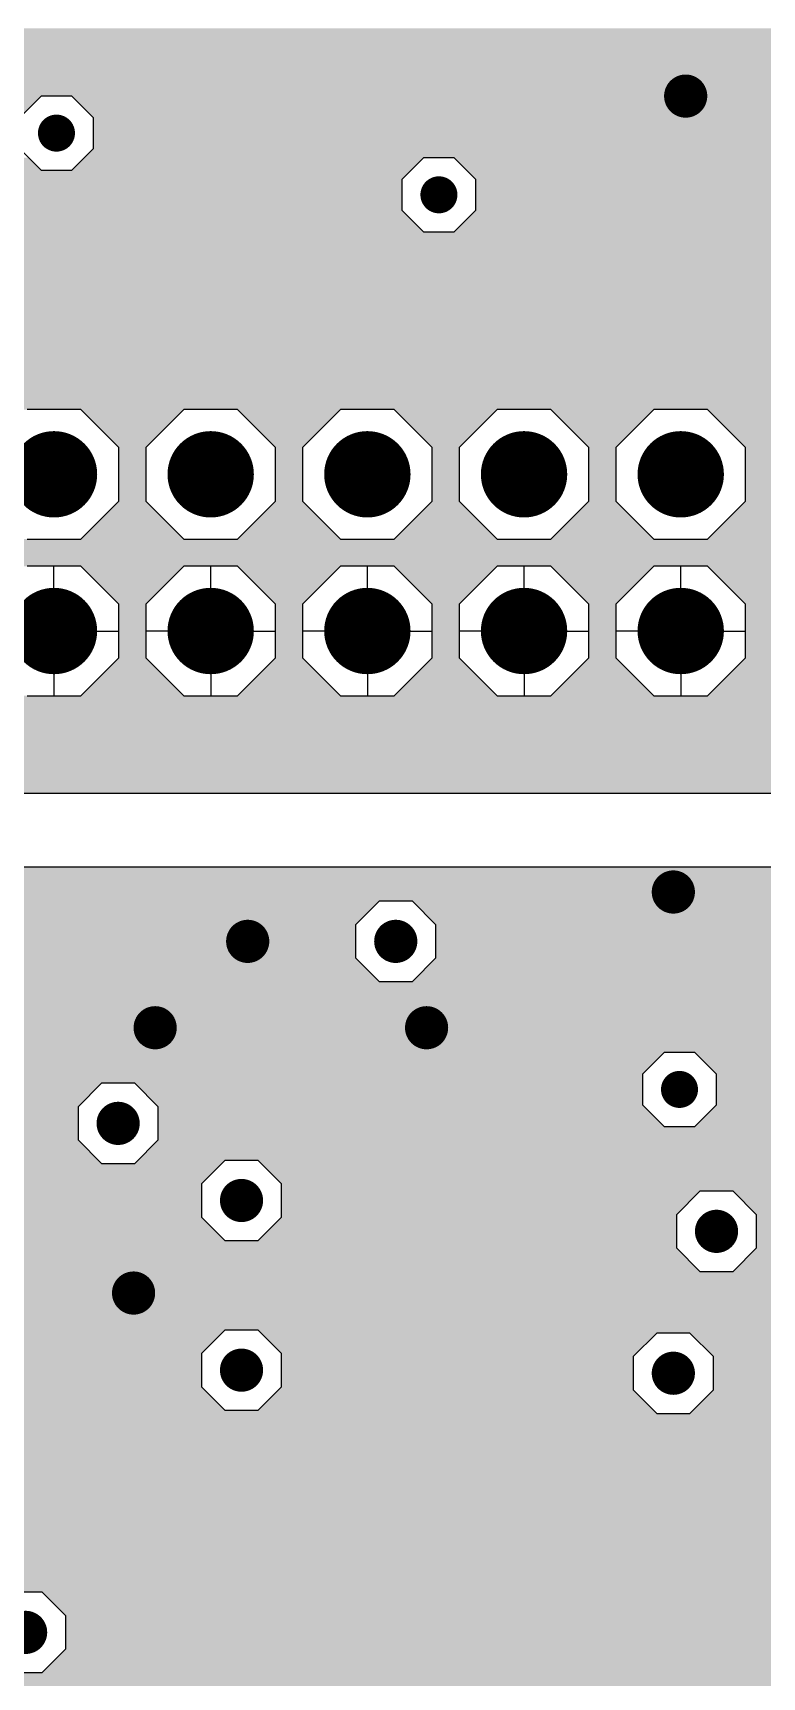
# Model space of a CAD drawing. Extents: x 295 to 953, y 10 to 290.
# Drawn here: x 734.7 to 758.4, y 111.6 to 164.8 of the extents above; entities that cross this region are included whole.
import ezdxf

# ---------------------------------------------------------------- set-up
doc = ezdxf.new("R2010")
doc.units = 0
doc.header["$LTSCALE"] = 5
doc.header["$MEASUREMENT"] = 0
doc.layers.get('0').update_dxf_attribs({"linetype": 'CONTINUOUS', "lineweight": 25})
doc.layers.add('17_GND_GBR', color=3, linetype='CONTINUOUS')

msp = doc.modelspace()

# ---------------------------------------------------------------- linework, layer by layer
for points, const_width in [([(755.528, 162.8, 1), (756.228, 162.8, 1)], 0.7), ([(735.178, 161.6, 1), (735.778, 161.6, 1)], 0.6), ([(747.578, 159.6, 1), (748.178, 159.6, 1)], 0.6), ([(734.698, 150.54, 1), (736.098, 150.54, 1)], 1.4), ([(739.778, 150.54, 1), (741.178, 150.54, 1)], 1.4), ([(744.858, 150.54, 1), (746.258, 150.54, 1)], 1.4), ([(749.938, 150.54, 1), (751.338, 150.54, 1)], 1.4), ([(755.018, 150.54, 1), (756.418, 150.54, 1)], 1.4), ([(734.698, 145.46, 1), (736.098, 145.46, 1)], 1.4), ([(739.778, 145.46, 1), (741.178, 145.46, 1)], 1.4), ([(744.858, 145.46, 1), (746.258, 145.46, 1)], 1.4), ([(749.938, 145.46, 1), (751.338, 145.46, 1)], 1.4), ([(755.018, 145.46, 1), (756.418, 145.46, 1)], 1.4), ([(755.128, 137, 1), (755.828, 137, 1)], 0.7), ([(741.328, 135.4, 1), (742.028, 135.4, 1)], 0.7), ([(746.128, 135.4, 1), (746.828, 135.4, 1)], 0.7), ([(738.328, 132.6, 1), (739.028, 132.6, 1)], 0.7), ([(747.128, 132.6, 1), (747.828, 132.6, 1)], 0.7), ([(755.378, 130.6, 1), (755.978, 130.6, 1)], 0.6), ([(737.128, 129.5, 1), (737.828, 129.5, 1)], 0.7), ([(741.128, 127, 1), (741.828, 127, 1)], 0.7), ([(756.528, 126, 1), (757.228, 126, 1)], 0.7), ([(737.628, 124, 1), (738.328, 124, 1)], 0.7), ([(741.128, 121.5, 1), (741.828, 121.5, 1)], 0.7), ([(755.128, 121.4, 1), (755.828, 121.4, 1)], 0.7), ([(734.128, 113, 1), (734.828, 113, 1)], 0.7)]:
    msp.add_lwpolyline(points, format="xyb", close=True, dxfattribs=dict(const_width=const_width))
at = {"layer": '17_GND_GBR', "color": 7}
for p, q in [((734.98, 162.8), (734.278, 162.098)), ((735.976, 162.8), (734.98, 162.8)), ((736.678, 162.098), (735.976, 162.8)), ((736.678, 161.102), (736.678, 162.098)), ((734.278, 161.102), (734.98, 160.4)), ((735.976, 160.4), (736.678, 161.102)), ((747.38, 160.8), (746.678, 160.098)), ((748.376, 160.8), (747.38, 160.8)), ((749.078, 160.098), (748.376, 160.8)), ((734.98, 160.4), (735.976, 160.4)), ((746.678, 160.098), (746.678, 159.102)), ((749.078, 159.102), (749.078, 160.098)), ((746.678, 159.102), (747.38, 158.4)), ((748.376, 158.4), (749.078, 159.102)), ((747.38, 158.4), (748.376, 158.4)), ((736.268, 152.64), (734.528, 152.64)), ((737.498, 151.41), (736.268, 152.64)), ((739.608, 152.64), (738.378, 151.41)), ((741.348, 152.64), (739.608, 152.64)), ((742.578, 151.41), (741.348, 152.64)), ((744.688, 152.64), (743.458, 151.41)), ((746.428, 152.64), (744.688, 152.64)), ((747.658, 151.41), (746.428, 152.64)), ((749.768, 152.64), (748.538, 151.41)), ((751.508, 152.64), (749.768, 152.64)), ((752.738, 151.41), (751.508, 152.64)), ((754.848, 152.64), (753.618, 151.41)), ((756.588, 152.64), (754.848, 152.64)), ((757.818, 151.41), (756.588, 152.64)), ((737.498, 149.67), (737.498, 151.41)), ((738.378, 151.41), (738.378, 149.67)), ((742.578, 149.67), (742.578, 151.41)), ((743.458, 151.41), (743.458, 149.67)), ((747.658, 149.67), (747.658, 151.41)), ((748.538, 151.41), (748.538, 149.67)), ((752.738, 149.67), (752.738, 151.41)), ((753.618, 151.41), (753.618, 149.67)), ((757.818, 149.67), (757.818, 151.41)), ((736.268, 148.44), (737.498, 149.67)), ((738.378, 149.67), (739.608, 148.44)), ((741.348, 148.44), (742.578, 149.67)), ((743.458, 149.67), (744.688, 148.44)), ((746.428, 148.44), (747.658, 149.67)), ((748.538, 149.67), (749.768, 148.44)), ((751.508, 148.44), (752.738, 149.67)), ((753.618, 149.67), (754.848, 148.44)), ((756.588, 148.44), (757.818, 149.67)), ((734.528, 148.44), (736.268, 148.44)), ((739.608, 148.44), (741.348, 148.44)), ((744.688, 148.44), (746.428, 148.44)), ((749.768, 148.44), (751.508, 148.44)), ((754.848, 148.44), (756.588, 148.44)), ((736.268, 147.56), (734.528, 147.56)), ((735.398, 145.46), (735.398, 147.56)), ((737.498, 146.33), (736.268, 147.56)), ((739.608, 147.56), (738.378, 146.33)), ((741.348, 147.56), (739.608, 147.56)), ((740.478, 145.46), (740.478, 147.56)), ((742.578, 146.33), (741.348, 147.56)), ((744.688, 147.56), (743.458, 146.33)), ((746.428, 147.56), (744.688, 147.56)), ((745.558, 145.46), (745.558, 147.56)), ((747.658, 146.33), (746.428, 147.56)), ((749.768, 147.56), (748.538, 146.33)), ((751.508, 147.56), (749.768, 147.56)), ((750.638, 145.46), (750.638, 147.56)), ((752.738, 146.33), (751.508, 147.56)), ((754.848, 147.56), (753.618, 146.33)), ((756.588, 147.56), (754.848, 147.56)), ((755.718, 145.46), (755.718, 147.56)), ((757.818, 146.33), (756.588, 147.56)), ((737.498, 144.59), (737.498, 146.33)), ((738.378, 146.33), (738.378, 144.59)), ((742.578, 144.59), (742.578, 146.33)), ((743.458, 146.33), (743.458, 144.59)), ((747.658, 144.59), (747.658, 146.33)), ((748.538, 146.33), (748.538, 144.59)), ((752.738, 144.59), (752.738, 146.33)), ((753.618, 146.33), (753.618, 144.59)), ((757.818, 144.59), (757.818, 146.33)), ((735.398, 145.46), (733.298, 145.46)), ((735.398, 145.46), (735.398, 143.36)), ((735.398, 145.46), (737.498, 145.46)), ((740.478, 145.46), (738.378, 145.46)), ((740.478, 145.46), (740.478, 143.36)), ((740.478, 145.46), (742.578, 145.46)), ((745.558, 145.46), (743.458, 145.46)), ((745.558, 145.46), (745.558, 143.36)), ((745.558, 145.46), (747.658, 145.46)), ((750.638, 145.46), (748.538, 145.46)), ((750.638, 145.46), (750.638, 143.36)), ((750.638, 145.46), (752.738, 145.46)), ((755.718, 145.46), (753.618, 145.46)), ((755.718, 145.46), (755.718, 143.36)), ((755.718, 145.46), (757.818, 145.46)), ((736.268, 143.36), (737.498, 144.59)), ((738.378, 144.59), (739.608, 143.36)), ((741.348, 143.36), (742.578, 144.59)), ((743.458, 144.59), (744.688, 143.36)), ((746.428, 143.36), (747.658, 144.59)), ((748.538, 144.59), (749.768, 143.36)), ((751.508, 143.36), (752.738, 144.59)), ((753.618, 144.59), (754.848, 143.36)), ((756.588, 143.36), (757.818, 144.59)), ((734.528, 143.36), (736.268, 143.36)), ((739.608, 143.36), (741.348, 143.36)), ((744.688, 143.36), (746.428, 143.36)), ((749.768, 143.36), (751.508, 143.36)), ((754.848, 143.36), (756.588, 143.36)), ((715.176, 140.2), (790.894, 140.2)), ((778.678, 137.8), (727.576, 137.8)), ((745.94, 136.7), (745.178, 135.938)), ((747.016, 136.7), (745.94, 136.7)), ((747.778, 135.938), (747.016, 136.7)), ((745.178, 135.938), (745.178, 134.862)), ((747.778, 134.862), (747.778, 135.938)), ((745.178, 134.862), (745.94, 134.1)), ((747.016, 134.1), (747.778, 134.862)), ((745.94, 134.1), (747.016, 134.1)), ((755.18, 131.8), (754.478, 131.098)), ((756.176, 131.8), (755.18, 131.8)), ((756.878, 131.098), (756.176, 131.8)), ((736.94, 130.8), (736.178, 130.038)), ((738.016, 130.8), (736.94, 130.8)), ((738.778, 130.038), (738.016, 130.8)), ((754.478, 131.098), (754.478, 130.102)), ((756.878, 130.102), (756.878, 131.098)), ((754.478, 130.102), (755.18, 129.4)), ((756.176, 129.4), (756.878, 130.102)), ((736.178, 130.038), (736.178, 128.962)), ((738.778, 128.962), (738.778, 130.038)), ((755.18, 129.4), (756.176, 129.4)), ((736.178, 128.962), (736.94, 128.2)), ((738.016, 128.2), (738.778, 128.962)), ((736.94, 128.2), (738.016, 128.2)), ((740.94, 128.3), (740.178, 127.538)), ((742.016, 128.3), (740.94, 128.3)), ((742.778, 127.538), (742.016, 128.3)), ((740.178, 127.538), (740.178, 126.462)), ((742.778, 126.462), (742.778, 127.538)), ((756.34, 127.3), (755.578, 126.538)), ((757.416, 127.3), (756.34, 127.3)), ((758.178, 126.538), (757.416, 127.3)), ((740.178, 126.462), (740.94, 125.7)), ((742.016, 125.7), (742.778, 126.462)), ((755.578, 126.538), (755.578, 125.462)), ((758.178, 125.462), (758.178, 126.538)), ((740.94, 125.7), (742.016, 125.7)), ((755.578, 125.462), (756.34, 124.7)), ((757.416, 124.7), (758.178, 125.462)), ((756.34, 124.7), (757.416, 124.7)), ((740.94, 122.8), (740.178, 122.038)), ((742.016, 122.8), (740.94, 122.8)), ((742.778, 122.038), (742.016, 122.8)), ((754.94, 122.7), (754.178, 121.938)), ((756.016, 122.7), (754.94, 122.7)), ((756.778, 121.938), (756.016, 122.7)), ((740.178, 122.038), (740.178, 120.962)), ((742.778, 120.962), (742.778, 122.038)), ((754.178, 121.938), (754.178, 120.862)), ((756.778, 120.862), (756.778, 121.938)), ((740.178, 120.962), (740.94, 120.2)), ((742.016, 120.2), (742.778, 120.962)), ((754.178, 120.862), (754.94, 120.1)), ((756.016, 120.1), (756.778, 120.862)), ((740.94, 120.2), (742.016, 120.2)), ((754.94, 120.1), (756.016, 120.1)), ((735.016, 114.3), (733.94, 114.3)), ((735.778, 113.538), (735.016, 114.3)), ((735.778, 112.462), (735.778, 113.538)), ((735.016, 111.7), (735.778, 112.462)), ((733.94, 111.7), (735.016, 111.7))]:
    msp.add_line(p, q, dxfattribs=at)
for points in [[(651.178, 164.7), (651.178, 164.998), (771.778, 164.7), (771.778, 164.998)], [(701.076, 164.6), (700.976, 164.7), (771.778, 164.6), (771.778, 164.7)], [(717.874, 164.502), (717.776, 164.6), (771.778, 164.502), (771.778, 164.6)], [(718.478, 163.898), (717.874, 164.502), (772.382, 163.898), (771.778, 164.502)], [(718.478, 163.8), (718.478, 163.898), (772.48, 163.8), (772.382, 163.898)], [(718.478, 163.2), (718.478, 163.8), (773.278, 163.2), (773.278, 163.8)], [(718.478, 163.8), (718.478, 163.8), (773.278, 163.8), (772.48, 163.8)], [(718.478, 162.902), (718.478, 163.2), (772.182, 162.902), (772.48, 163.2)], [(718.478, 163.2), (718.478, 163.2), (772.48, 163.2), (773.278, 163.2)], [(717.776, 162.2), (718.376, 162.8), (734.38, 162.2), (734.98, 162.8)], [(718.376, 162.8), (718.478, 162.902), (772.08, 162.8), (772.182, 162.902)], [(718.376, 162.8), (718.376, 162.8), (734.98, 162.8), (735.976, 162.8)], [(736.278, 162.498), (735.976, 162.8), (771.778, 162.498), (772.08, 162.8)], [(736.678, 162.098), (736.278, 162.498), (771.778, 162.098), (771.778, 162.498)], [(736.678, 161.502), (736.678, 162.098), (771.778, 161.502), (771.778, 162.098)], [(736.678, 161.102), (736.678, 161.502), (772.178, 161.102), (771.778, 161.502)], [(736.376, 160.8), (736.678, 161.102), (772.48, 160.8), (772.178, 161.102)], [(723.276, 160.4), (722.876, 160.8), (734.98, 160.4), (734.58, 160.8)], [(735.976, 160.4), (736.268, 160.692), (746.98, 160.4), (747.272, 160.692)], [(736.268, 160.692), (736.376, 160.8), (747.272, 160.692), (747.38, 160.8)], [(736.376, 160.8), (736.376, 160.8), (747.38, 160.8), (748.376, 160.8)], [(748.976, 160.2), (748.376, 160.8), (775.778, 160.2), (775.778, 160.8)], [(748.376, 160.8), (748.376, 160.8), (773.476, 160.8), (772.48, 160.8)], [(723.578, 160.098), (723.276, 160.4), (746.678, 160.098), (746.98, 160.4)], [(723.578, 159.102), (723.578, 160.098), (746.678, 159.102), (746.678, 160.098)], [(749.078, 160.098), (748.976, 160.2), (772.378, 160.098), (772.48, 160.2)], [(748.976, 160.2), (748.976, 160.2), (772.48, 160.2), (773.476, 160.2)], [(749.078, 159.498), (749.078, 160.098), (771.778, 159.498), (772.378, 160.098)], [(749.078, 159.102), (749.078, 159.498), (771.778, 159.102), (771.778, 159.498)], [(722.876, 158.4), (723.578, 159.102), (747.38, 158.4), (746.678, 159.102)], [(748.478, 158.502), (749.078, 159.102), (771.778, 158.502), (771.778, 159.102)], [(716.678, 158.202), (716.678, 158.4), (772.078, 158.202), (771.88, 158.4)], [(748.376, 158.4), (748.478, 158.502), (771.88, 158.4), (771.778, 158.502)], [(716.176, 157.7), (716.276, 157.8), (794.278, 157.7), (794.278, 157.8)], [(716.276, 157.8), (716.678, 158.202), (772.48, 157.8), (772.078, 158.202)], [(733.978, 156.998), (733.276, 157.7), (794.278, 156.998), (794.278, 157.7)], [(733.978, 156.002), (733.978, 156.998), (794.277, 156.002), (794.278, 156.998)], [(733.276, 155.3), (733.978, 156.002), (794.277, 155.3), (794.277, 156.002)], [(689.678, 154.502), (689.678, 155.3), (794.277, 154.502), (794.277, 155.3)], [(688.976, 153.8), (689.678, 154.502), (794.277, 153.8), (794.277, 154.502)], [(621.178, 153.3), (621.178, 153.6), (794.277, 153.3), (794.277, 153.6)], [(670.476, 153.6), (670.676, 153.8), (794.277, 153.6), (794.277, 153.8)], [(640.376, 153.2), (640.276, 153.3), (794.277, 153.2), (794.277, 153.3)], [(695.036, 152.64), (694.476, 153.2), (791.92, 152.64), (792.48, 153.2)], [(694.476, 153.2), (694.476, 153.2), (792.48, 153.2), (793.476, 153.2)], [(731.188, 152.64), (731.188, 152.64), (734.528, 152.64), (736.268, 152.64)], [(737.498, 151.41), (736.268, 152.64), (738.378, 151.41), (739.608, 152.64)], [(736.268, 152.64), (736.268, 152.64), (739.608, 152.64), (741.348, 152.64)], [(742.578, 151.41), (741.348, 152.64), (743.458, 151.41), (744.688, 152.64)], [(741.348, 152.64), (741.348, 152.64), (744.688, 152.64), (746.428, 152.64)], [(747.658, 151.41), (746.428, 152.64), (748.538, 151.41), (749.768, 152.64)], [(746.428, 152.64), (746.428, 152.64), (749.768, 152.64), (751.508, 152.64)], [(752.738, 151.41), (751.508, 152.64), (753.618, 151.41), (754.848, 152.64)], [(751.508, 152.64), (751.508, 152.64), (754.848, 152.64), (756.588, 152.64)], [(756.73, 152.498), (756.588, 152.64), (791.778, 152.498), (791.92, 152.64)], [(757.726, 151.502), (756.73, 152.498), (791.778, 151.502), (791.778, 152.498)], [(737.498, 149.67), (737.498, 151.41), (738.378, 149.67), (738.378, 151.41)], [(742.578, 149.67), (742.578, 151.41), (743.458, 149.67), (743.458, 151.41)], [(747.658, 149.67), (747.658, 151.41), (748.538, 149.67), (748.538, 151.41)], [(752.738, 149.67), (752.738, 151.41), (753.618, 149.67), (753.618, 151.41)], [(757.818, 151.41), (757.726, 151.502), (791.87, 151.41), (791.778, 151.502)], [(757.818, 150.8), (757.818, 151.41), (792.48, 150.8), (791.87, 151.41)], [(757.818, 149.67), (757.818, 150.8), (794.277, 149.67), (794.277, 150.8)], [(736.268, 148.44), (737.498, 149.67), (739.608, 148.44), (738.378, 149.67)], [(741.348, 148.44), (742.578, 149.67), (744.688, 148.44), (743.458, 149.67)], [(746.428, 148.44), (747.658, 149.67), (749.768, 148.44), (748.538, 149.67)], [(751.508, 148.44), (752.738, 149.67), (754.848, 148.44), (753.618, 149.67)], [(756.588, 148.44), (757.818, 149.67), (794.277, 148.44), (794.277, 149.67)], [(721.576, 147.9), (722.116, 148.44), (794.277, 147.9), (794.277, 148.44)], [(731.188, 148.44), (731.188, 148.44), (736.268, 148.44), (734.528, 148.44)], [(736.268, 148.44), (736.268, 148.44), (741.348, 148.44), (739.608, 148.44)], [(741.348, 148.44), (741.348, 148.44), (746.428, 148.44), (744.688, 148.44)], [(746.428, 148.44), (746.428, 148.44), (751.508, 148.44), (749.768, 148.44)], [(751.508, 148.44), (751.508, 148.44), (756.588, 148.44), (754.848, 148.44)], [(685.906, 147.56), (685.566, 147.9), (794.277, 147.56), (794.277, 147.9)], [(731.188, 147.56), (731.188, 147.56), (734.528, 147.56), (736.268, 147.56)], [(737.498, 146.33), (736.268, 147.56), (738.378, 146.33), (739.608, 147.56)], [(736.268, 147.56), (736.268, 147.56), (739.608, 147.56), (741.348, 147.56)], [(742.578, 146.33), (741.348, 147.56), (743.458, 146.33), (744.688, 147.56)], [(741.348, 147.56), (741.348, 147.56), (744.688, 147.56), (746.428, 147.56)], [(747.658, 146.33), (746.428, 147.56), (748.538, 146.33), (749.768, 147.56)], [(746.428, 147.56), (746.428, 147.56), (749.768, 147.56), (751.508, 147.56)], [(752.738, 146.33), (751.508, 147.56), (753.618, 146.33), (754.848, 147.56)], [(751.508, 147.56), (751.508, 147.56), (754.848, 147.56), (756.588, 147.56)], [(757.818, 146.33), (756.588, 147.56), (794.277, 146.33), (794.277, 147.56)], [(737.498, 144.59), (737.498, 146.33), (738.378, 144.59), (738.378, 146.33)], [(742.578, 144.59), (742.578, 146.33), (743.458, 144.59), (743.458, 146.33)], [(747.658, 144.59), (747.658, 146.33), (748.538, 144.59), (748.538, 146.33)], [(752.738, 144.59), (752.738, 146.33), (753.618, 144.59), (753.618, 146.33)], [(757.818, 144.59), (757.818, 146.33), (794.277, 144.59), (794.277, 146.33)], [(736.268, 143.36), (737.498, 144.59), (739.608, 143.36), (738.378, 144.59)], [(741.348, 143.36), (742.578, 144.59), (744.688, 143.36), (743.458, 144.59)], [(746.428, 143.36), (747.658, 144.59), (749.768, 143.36), (748.538, 144.59)], [(751.508, 143.36), (752.738, 144.59), (754.848, 143.36), (753.618, 144.59)], [(757.628, 144.4), (757.818, 144.59), (794.277, 144.4), (794.277, 144.59)], [(757.084, 143.856), (757.224, 143.996), (790.956, 143.856), (791.144, 143.996)], [(757.224, 143.996), (757.346, 144.118), (791.144, 143.996), (791.346, 144.118)], [(757.346, 144.118), (757.446, 144.218), (791.346, 144.118), (791.56, 144.218)], [(757.446, 144.218), (757.526, 144.298), (791.56, 144.218), (791.782, 144.298)], [(757.526, 144.298), (757.582, 144.354), (791.782, 144.298), (792.01, 144.354)], [(757.582, 144.354), (757.618, 144.39), (792.01, 144.354), (792.242, 144.39)], [(757.618, 144.39), (757.628, 144.4), (792.242, 144.39), (792.478, 144.4)], [(756.588, 143.36), (756.752, 143.524), (790.501, 143.36), (790.622, 143.524)], [(756.752, 143.524), (756.926, 143.698), (790.622, 143.524), (790.78, 143.698)], [(756.926, 143.698), (757.084, 143.856), (790.78, 143.698), (790.956, 143.856)], [(651.478, 142.918), (651.478, 142.98), (790.26, 142.918), (790.289, 142.98)], [(651.478, 142.698), (651.478, 142.918), (790.18, 142.698), (790.26, 142.918)], [(696.848, 142.98), (697, 143.132), (790.289, 142.98), (790.36, 143.132)], [(697, 143.132), (697.202, 143.334), (790.36, 143.132), (790.482, 143.334)], [(697.202, 143.334), (697.228, 143.36), (790.482, 143.334), (790.501, 143.36)], [(651.212, 142.236), (651.444, 142.468), (790.088, 142.236), (790.124, 142.468)], [(651.444, 142.468), (651.478, 142.502), (790.124, 142.468), (790.132, 142.502)], [(651.478, 142.502), (651.478, 142.698), (790.132, 142.502), (790.18, 142.698)], [(651.076, 142.1), (651.212, 142.236), (790.082, 142.1), (790.088, 142.236)], [(696.948, 142), (696.848, 142.1), (790.078, 142), (790.082, 142.1)], [(697.184, 141.764), (696.948, 142), (790.088, 141.764), (790.078, 142)], [(697.416, 141.532), (697.184, 141.764), (790.124, 141.532), (790.088, 141.764)], [(697.644, 141.304), (697.416, 141.532), (790.18, 141.304), (790.124, 141.532)], [(697.866, 141.082), (697.644, 141.304), (790.26, 141.082), (790.18, 141.304)], [(698.078, 140.87), (697.866, 141.082), (790.359, 140.87), (790.26, 141.082)], [(698.078, 140.868), (698.078, 140.87), (790.36, 140.868), (790.359, 140.87)], [(698.078, 140.8), (698.078, 140.868), (790.401, 140.8), (790.36, 140.868)], [(714.71, 140.666), (714.576, 140.8), (790.482, 140.666), (790.401, 140.8)], [(714.898, 140.478), (714.71, 140.666), (790.622, 140.478), (790.482, 140.666)], [(715.074, 140.302), (714.898, 140.478), (790.78, 140.302), (790.622, 140.478)], [(715.176, 140.2), (715.074, 140.302), (790.893, 140.2), (790.78, 140.302)], [(726.976, 137.2), (727.576, 137.8), (778.678, 137.2), (778.678, 137.8)], [(727.576, 137.8), (727.576, 137.8), (778.678, 137.8), (760.976, 137.8)], [(702.678, 136.7), (702.678, 137.2), (778.678, 136.7), (778.678, 137.2)], [(702.678, 135.938), (702.678, 136.7), (745.178, 135.938), (745.94, 136.7)], [(702.678, 136.7), (702.678, 136.7), (745.94, 136.7), (747.016, 136.7)], [(747.778, 135.938), (747.016, 136.7), (778.678, 135.938), (778.678, 136.7)], [(702.678, 135.4), (702.678, 135.938), (745.178, 135.4), (745.178, 135.938)], [(747.778, 134.862), (747.778, 135.938), (778.678, 134.862), (778.678, 135.938)], [(708.514, 134.862), (707.976, 135.4), (745.178, 134.862), (745.178, 135.4)], [(708.678, 134.698), (708.514, 134.862), (745.342, 134.698), (745.178, 134.862)], [(747.016, 134.1), (747.778, 134.862), (778.678, 134.1), (778.678, 134.862)], [(708.678, 134.1), (708.678, 134.698), (745.94, 134.1), (745.342, 134.698)], [(708.678, 133.702), (708.678, 134.1), (778.678, 133.702), (778.678, 134.1)], [(707.976, 133), (708.678, 133.702), (778.678, 133), (778.678, 133.702)], [(706.176, 132.4), (706.776, 133), (778.678, 132.4), (778.678, 133)], [(705.478, 132.102), (705.478, 132.4), (778.678, 132.102), (778.678, 132.4)], [(704.776, 131.4), (705.176, 131.8), (754.78, 131.4), (755.18, 131.8)], [(705.176, 131.8), (705.478, 132.102), (778.678, 131.8), (778.678, 132.102)], [(705.176, 131.8), (705.176, 131.8), (755.18, 131.8), (756.176, 131.8)], [(756.878, 131.098), (756.176, 131.8), (778.678, 131.098), (778.678, 131.8)], [(702.678, 131.098), (702.678, 131.4), (754.478, 131.098), (754.78, 131.4)], [(702.678, 131), (702.678, 131.098), (754.478, 131), (754.478, 131.098)], [(707.676, 130.8), (707.476, 131), (754.478, 130.8), (754.478, 131)], [(708.178, 130.298), (707.676, 130.8), (736.438, 130.298), (736.94, 130.8)], [(707.676, 130.8), (707.676, 130.8), (736.94, 130.8), (738.016, 130.8)], [(738.714, 130.102), (738.016, 130.8), (754.478, 130.102), (754.478, 130.8)], [(756.878, 130.102), (756.878, 131.098), (778.678, 130.102), (778.678, 131.098)], [(708.178, 130.038), (708.178, 130.298), (736.178, 130.038), (736.438, 130.298)], [(738.778, 130.038), (738.714, 130.102), (754.542, 130.038), (754.478, 130.102)], [(756.176, 129.4), (756.878, 130.102), (778.678, 129.4), (778.678, 130.102)], [(708.178, 129.302), (708.178, 130.038), (736.178, 129.302), (736.178, 130.038)], [(738.778, 129.4), (738.778, 130.038), (755.18, 129.4), (754.542, 130.038)], [(707.838, 128.962), (708.178, 129.302), (736.178, 128.962), (736.178, 129.302)], [(738.778, 128.962), (738.778, 129.4), (778.678, 128.962), (778.678, 129.4)], [(702.678, 128.2), (702.678, 128.6), (736.94, 128.2), (736.54, 128.6)], [(707.476, 128.6), (707.838, 128.962), (736.54, 128.6), (736.178, 128.962)], [(738.116, 128.3), (738.778, 128.962), (778.678, 128.3), (778.678, 128.962)], [(702.678, 127.7), (702.678, 128.2), (740.34, 127.7), (740.84, 128.2)], [(702.678, 128.2), (702.678, 128.2), (737.516, 128.2), (736.94, 128.2)], [(738.016, 128.2), (738.116, 128.3), (740.84, 128.2), (740.94, 128.3)], [(738.116, 128.3), (738.116, 128.3), (740.94, 128.3), (742.016, 128.3)], [(742.778, 127.538), (742.016, 128.3), (778.678, 127.538), (778.678, 128.3)], [(716.338, 127.538), (716.176, 127.7), (740.178, 127.538), (740.34, 127.7)], [(716.878, 126.998), (716.338, 127.538), (740.178, 126.998), (740.178, 127.538)], [(742.778, 127.3), (742.778, 127.538), (778.678, 127.3), (778.678, 127.538)], [(716.878, 126.462), (716.878, 126.998), (740.178, 126.462), (740.178, 126.998)], [(742.778, 126.538), (742.778, 127.3), (755.578, 126.538), (756.34, 127.3)], [(742.778, 127.3), (742.778, 127.3), (756.34, 127.3), (757.416, 127.3)], [(758.178, 126.538), (757.416, 127.3), (778.678, 126.538), (778.678, 127.3)], [(716.878, 126.002), (716.878, 126.462), (740.638, 126.002), (740.178, 126.462)], [(742.016, 125.7), (742.778, 126.462), (755.578, 125.7), (755.578, 126.462)], [(742.778, 126.462), (742.778, 126.538), (755.578, 126.462), (755.578, 126.538)], [(758.178, 125.462), (758.178, 126.538), (778.678, 125.462), (778.678, 126.538)], [(716.826, 125.95), (716.878, 126.002), (740.69, 125.95), (740.638, 126.002)], [(725.726, 125.7), (725.476, 125.95), (740.94, 125.7), (740.69, 125.95)], [(725.964, 125.462), (725.726, 125.7), (755.578, 125.462), (755.578, 125.7)], [(725.726, 125.7), (725.726, 125.7), (742.016, 125.7), (740.94, 125.7)], [(726.178, 125.248), (725.964, 125.462), (755.791, 125.248), (755.578, 125.462)], [(757.416, 124.7), (758.178, 125.462), (778.678, 124.7), (778.678, 125.462)], [(726.178, 125.022), (726.178, 125.248), (756.016, 125.022), (755.791, 125.248)], [(726.178, 124.7), (726.178, 125.022), (756.34, 124.7), (756.016, 125.022)], [(725.476, 123.55), (726.178, 124.252), (778.678, 123.55), (778.678, 124.252)], [(726.178, 124.252), (726.178, 124.7), (778.678, 124.252), (778.678, 124.7)], [(726.178, 124.7), (726.178, 124.7), (757.216, 124.7), (756.34, 124.7)], [(723.376, 123), (723.926, 123.55), (778.678, 123), (778.678, 123.55)], [(717.516, 122.2), (718.116, 122.8), (740.34, 122.2), (740.94, 122.8)], [(718.116, 122.8), (718.278, 122.962), (778.678, 122.8), (778.678, 122.962)], [(718.116, 122.8), (718.116, 122.8), (740.94, 122.8), (742.016, 122.8)], [(718.278, 122.962), (718.278, 123), (778.678, 122.962), (778.678, 123)], [(742.116, 122.7), (742.016, 122.8), (778.678, 122.7), (778.678, 122.8)], [(742.778, 122.038), (742.116, 122.7), (754.278, 122.038), (754.94, 122.7)], [(742.116, 122.7), (742.116, 122.7), (754.94, 122.7), (756.016, 122.7)], [(756.778, 121.938), (756.016, 122.7), (778.678, 121.938), (778.678, 122.7)], [(717.278, 122.038), (717.118, 122.2), (740.178, 122.038), (740.34, 122.2)], [(717.278, 120.962), (717.278, 122.038), (740.178, 120.962), (740.178, 122.038)], [(742.778, 121.938), (742.778, 122.038), (754.178, 121.938), (754.278, 122.038)], [(742.778, 120.962), (742.778, 121.938), (754.178, 120.962), (754.178, 121.938)], [(756.778, 120.862), (756.778, 121.938), (778.678, 120.862), (778.678, 121.938)], [(716.516, 120.2), (717.278, 120.962), (740.94, 120.2), (740.178, 120.962)], [(742.016, 120.2), (742.678, 120.862), (754.84, 120.2), (754.178, 120.862)], [(742.678, 120.862), (742.778, 120.962), (754.178, 120.862), (754.178, 120.962)], [(756.016, 120.1), (756.778, 120.862), (778.678, 120.1), (778.678, 120.862)], [(701.778, 120.1), (701.778, 120.2), (754.94, 120.1), (754.84, 120.2)], [(701.778, 120.2), (701.778, 120.2), (741.516, 120.2), (740.94, 120.2)], [(701.778, 119.862), (701.778, 120.1), (778.678, 119.862), (778.678, 120.1)], [(701.778, 120.1), (701.778, 120.1), (756.016, 120.1), (754.94, 120.1)], [(701.616, 119.7), (701.778, 119.862), (778.678, 119.7), (778.678, 119.862)], [(703.778, 118.938), (703.016, 119.7), (778.678, 118.938), (778.678, 119.7)], [(703.778, 117.862), (703.778, 118.938), (778.678, 117.862), (778.678, 118.938)], [(703.016, 117.1), (703.778, 117.862), (778.678, 117.1), (778.678, 117.862)], [(640.678, 114.3), (640.678, 117.1), (778.678, 114.3), (778.678, 117.1)], [(640.678, 114.3), (640.678, 114.3), (733.94, 114.3), (735.016, 114.3)], [(735.778, 113.538), (735.016, 114.3), (778.678, 113.538), (778.678, 114.3)], [(735.778, 112.462), (735.778, 113.538), (778.678, 112.462), (778.678, 113.538)], [(735.016, 111.7), (735.778, 112.462), (778.678, 111.7), (778.678, 112.462)], [(708.578, 111.098), (707.976, 111.7), (778.678, 111.098), (778.678, 111.7)]]:
    msp.add_solid(points, dxfattribs=at)

doc.saveas('drawing.dxf')
